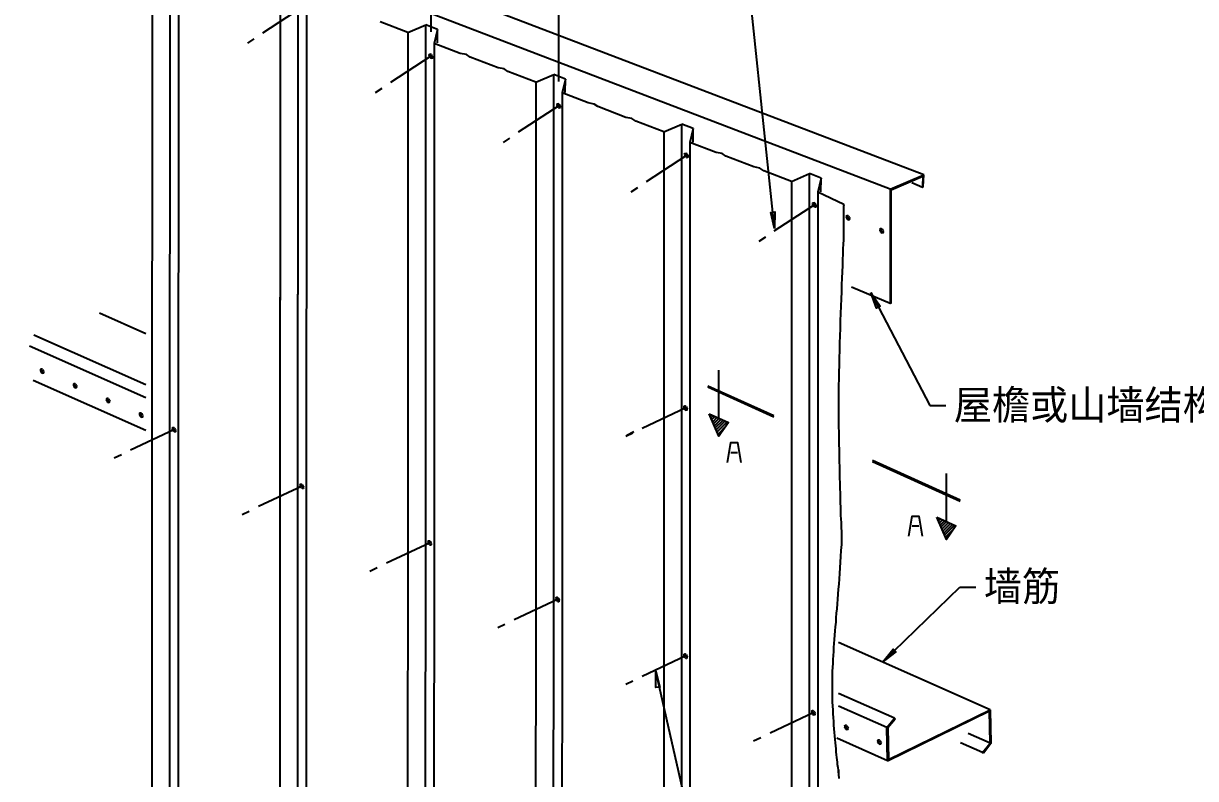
# Model space of a CAD drawing. Header units: metres. Extents: x 35 to 400, y 13 to 268.
# Drawn here: x 44.4 to 159.8, y 107 to 181.4 of the extents above; entities that cross this region are included whole.
import ezdxf

# ---------------------------------------------------------------- set-up
doc = ezdxf.new("R2010")
doc.units = ezdxf.units.M
doc.layers.add('CALL', color=1, linetype='Continuous')
doc.layers.add('OBJS', color=7, linetype='Continuous')

msp = doc.modelspace()

# ---------------------------------------------------------------- linework, layer by layer
for p, q in [((84.51, 180.54, 0.28), (84.51, 199.4, 0.28)), ((97.1, 175.66, 0.28), (97.1, 194.51, 0.28))]:
    msp.add_line(p, q)
at = {"layer": 'CALL'}
for points in [[(118.33, 161.17), (115.17, 191.61)], [(118.33, 161.17), (115.17, 191.61)], [(118.33, 161.17), (117.97, 162.76), (118.37, 162.8), (118.33, 161.17)], [(118.33, 161.17), (117.97, 162.76), (118.37, 162.8), (118.33, 161.17)], [(127.82, 154.85), (128.75, 153.51), (128.39, 153.32), (127.82, 154.85)], [(127.82, 154.85), (128.75, 153.51), (128.39, 153.32), (127.82, 154.85)], [(127.82, 154.85), (133.64, 143.75)], [(127.82, 154.85), (133.64, 143.75)], [(112.86, 142.48), (112.86, 147.22)], [(112.86, 142.48), (112.86, 147.22)], [(111.78, 145.68), (118.27, 142.74)], [(111.78, 145.68), (118.27, 142.74)], [(118.27, 142.59), (111.78, 145.53)], [(118.27, 142.59), (111.78, 145.53)], [(133.64, 143.75), (135.22, 143.75)], [(133.64, 143.75), (135.22, 143.75)], [(111.92, 142.91), (113.81, 142.05), (112.86, 140.7), (111.92, 142.91)], [(111.92, 142.91), (113.81, 142.05), (112.86, 140.7), (111.92, 142.91)], [(112.17, 142.34), (112.5, 142.67)], [(112.17, 142.34), (112.5, 142.67)], [(112.26, 142.13), (112.7, 142.57)], [(112.26, 142.13), (112.7, 142.57)], [(112.33, 141.92), (112.89, 142.48)], [(112.33, 141.92), (112.89, 142.48)], [(112.42, 141.73), (113.09, 142.4)], [(112.42, 141.73), (113.09, 142.4)], [(112.51, 141.52), (113.29, 142.3)], [(112.51, 141.52), (113.29, 142.3)], [(112.6, 141.33), (113.48, 142.21)], [(112.6, 141.33), (113.48, 142.21)], [(112.69, 141.14), (113.67, 142.13)], [(112.69, 141.14), (113.67, 142.13)], [(112.78, 140.92), (113.61, 141.76)], [(112.78, 140.92), (113.61, 141.76)], [(112.86, 140.73), (112.95, 140.82)], [(112.86, 140.73), (112.95, 140.82)], [(113.71, 138.13), (114.04, 140.1), (114.7, 140.1), (115.03, 138.13)], [(113.71, 138.13), (114.04, 140.1), (114.7, 140.1), (115.03, 138.13)], [(114.04, 139.12), (114.7, 139.12)], [(114.04, 139.12), (114.7, 139.12)], [(136.62, 134.42), (127.98, 138.33)], [(136.62, 134.42), (127.98, 138.33)], [(136.62, 134.27), (127.98, 138.18)], [(136.62, 134.27), (127.98, 138.18)], [(135.28, 132.31), (135.28, 137.05)], [(135.28, 132.31), (135.28, 137.05)], [(131.58, 130.88), (131.91, 132.85), (132.57, 132.85), (132.9, 130.88)], [(131.58, 130.88), (131.91, 132.85), (132.57, 132.85), (132.9, 130.88)], [(131.91, 131.87), (132.57, 131.87)], [(131.91, 131.87), (132.57, 131.87)], [(134.33, 132.74), (136.22, 131.88), (135.28, 130.53), (134.33, 132.74)], [(134.33, 132.74), (136.22, 131.88), (135.28, 130.53), (134.33, 132.74)], [(134.42, 132.56), (134.52, 132.66)], [(134.42, 132.56), (134.52, 132.66)], [(134.5, 132.37), (134.72, 132.59)], [(134.5, 132.37), (134.72, 132.59)], [(134.58, 132.17), (134.91, 132.5)], [(134.58, 132.17), (134.91, 132.5)], [(134.67, 131.96), (135.11, 132.4)], [(134.67, 131.96), (135.11, 132.4)], [(134.74, 131.75), (135.3, 132.31)], [(134.74, 131.75), (135.3, 132.31)], [(134.83, 131.56), (135.5, 132.23)], [(134.83, 131.56), (135.5, 132.23)], [(134.92, 131.35), (135.71, 132.13)], [(134.92, 131.35), (135.71, 132.13)], [(135.01, 131.16), (135.9, 132.05)], [(135.01, 131.16), (135.9, 132.05)], [(135.1, 130.97), (136.09, 131.96)], [(135.1, 130.97), (136.09, 131.96)], [(135.19, 130.76), (136.02, 131.59)], [(135.19, 130.76), (136.02, 131.59)], [(135.28, 130.57), (135.36, 130.65)], [(135.28, 130.57), (135.36, 130.65)], [(129, 118.49), (130.03, 119.75), (130.31, 119.47), (129, 118.49), (136.6, 125.85)], [(129, 118.49), (130.03, 119.75), (130.31, 119.47), (129, 118.49), (136.6, 125.85)], [(136.6, 125.85), (138.18, 125.85)], [(136.6, 125.85), (138.18, 125.85)], [(115.56, 78.37), (106.66, 117.58), (107.06, 116), (106.65, 115.95), (106.66, 117.58)], [(115.56, 78.37), (106.66, 117.58), (107.06, 116), (106.65, 115.95), (106.66, 117.58)]]:
    msp.add_lwpolyline(points, dxfattribs=at)
at = {"layer": 'OBJS'}
for points in [[(129.75, 165.05), (44.35, 197.71)], [(129.75, 165.05), (44.35, 197.71)], [(133.04, 166.45), (49.74, 198.28)], [(133.04, 166.45), (49.74, 198.28)], [(58.75, 61.81), (58.81, 190.98)], [(58.75, 61.81), (58.81, 190.98)], [(57.04, 190.24), (56.98, 61.26)], [(57.04, 190.24), (56.98, 61.26)], [(59.62, 189.16), (59.56, 59.88)], [(59.62, 189.16), (59.56, 59.88)], [(71.36, 60.78), (71.41, 186.1)], [(71.36, 60.42), (71.41, 186.1)], [(69.64, 185.35), (69.59, 61.76)], [(69.64, 185.35), (69.59, 60.32)], [(72.22, 184.28), (72.17, 60.34)], [(72.22, 184.28), (72.17, 60.34)], [(71.89, 183.01), (67.9, 180.42)], [(71.89, 183.01), (67.9, 180.42)], [(82.23, 180.46), (79.49, 181.51)], [(82.23, 180.46), (79.49, 181.51)], [(82.23, 180.47), (82.2, 54.8)], [(82.23, 180.47), (82.2, 54.8)], [(82.23, 180.46), (84, 181.22)], [(82.23, 180.46), (84, 181.22)], [(83.97, 53.82), (84, 181.22)], [(83.97, 53.82), (84, 181.22)], [(85.14, 180.78), (84, 181.22)], [(85.14, 180.78), (84, 181.22)], [(85.14, 180.78), (84.81, 179.4)], [(85.14, 180.78), (84.81, 179.4)], [(85.13, 179.44), (85.14, 180.78)], [(85.13, 179.44), (85.14, 180.78)], [(67.06, 179.84), (66.41, 179.41)], [(67.06, 179.84), (66.41, 179.41)], [(84.81, 179.4), (84.78, 53.37)], [(84.81, 179.4), (84.78, 53.46)], [(87.39, 178.41), (84.81, 179.4)], [(87.39, 178.41), (84.81, 179.4)], [(84.48, 178.13), (80.5, 175.54)], [(84.48, 178.13), (80.5, 175.54)], [(84.29, 178.26), (84.32, 178.31), (84.34, 178.32), (84.38, 178.33), (84.42, 178.33)], [(84.29, 178.26), (84.32, 178.31), (84.34, 178.32), (84.38, 178.33), (84.42, 178.33)], [(84.29, 178.26), (84.32, 178.14)], [(84.29, 178.26), (84.32, 178.14)], [(84.34, 178.11), (84.32, 178.14)], [(84.34, 178.11), (84.32, 178.14)], [(84.34, 178.11), (84.43, 177.99)], [(84.34, 178.11), (84.43, 177.99)], [(84.37, 178.26), (84.38, 178.31)], [(84.37, 178.26), (84.38, 178.31)], [(84.37, 178.26), (84.42, 178.14)], [(84.37, 178.26), (84.42, 178.14)], [(84.51, 178.3), (84.42, 178.33)], [(84.51, 178.3), (84.42, 178.33)], [(84.45, 178.09), (84.42, 178.14)], [(84.45, 178.09), (84.42, 178.14)], [(84.47, 177.97), (84.43, 177.99)], [(84.47, 177.97), (84.43, 177.99)], [(84.45, 178.09), (84.55, 178.02)], [(84.45, 178.09), (84.55, 178.02)], [(84.47, 177.97), (84.56, 177.93)], [(84.47, 177.97), (84.56, 177.93)], [(84.51, 178.3), (84.56, 178.25)], [(84.51, 178.3), (84.56, 178.25)], [(84.65, 177.99), (84.6, 177.99), (84.55, 178.02)], [(84.65, 177.99), (84.6, 177.99), (84.55, 178.02)], [(84.64, 178.14), (84.56, 178.25)], [(84.64, 178.14), (84.56, 178.25)], [(84.66, 177.99), (84.64, 177.94), (84.61, 177.93), (84.56, 177.93)], [(84.66, 177.99), (84.64, 177.94), (84.61, 177.93), (84.56, 177.93)], [(84.64, 178.14), (84.65, 178.09)], [(84.64, 178.14), (84.65, 178.09)], [(84.66, 177.99), (84.65, 178.09)], [(84.66, 177.99), (84.65, 178.09)], [(88.35, 178.06), (87.99, 178.31), (87.39, 178.41)], [(88.35, 178.06), (87.99, 178.31), (87.39, 178.41)], [(91.11, 176.99), (88.35, 178.06)], [(91.11, 176.99), (88.35, 178.06)], [(92.08, 176.63), (91.71, 176.88), (91.11, 176.99)], [(92.08, 176.63), (91.71, 176.88), (91.11, 176.99)], [(94.83, 175.58), (92.08, 176.63)], [(94.83, 175.58), (92.08, 176.63)], [(94.83, 175.59), (94.81, 48.82)], [(94.83, 175.59), (94.81, 48.82)], [(94.83, 175.58), (96.6, 176.34)], [(94.83, 175.58), (96.6, 176.34)], [(96.58, 47.28), (96.6, 176.34)], [(96.58, 47.28), (96.6, 176.34)], [(97.74, 175.89), (96.6, 176.34)], [(97.74, 175.89), (96.6, 176.34)], [(97.74, 175.89), (97.41, 174.52)], [(97.74, 175.89), (97.41, 174.52)], [(97.73, 174.55), (97.74, 175.89)], [(97.73, 174.55), (97.74, 175.89)], [(79.65, 174.96), (79.01, 174.53)], [(79.65, 174.96), (79.01, 174.53)], [(97.41, 174.52), (97.39, 46.41)], [(97.41, 174.52), (97.39, 46.41)], [(99.99, 173.53), (97.41, 174.52)], [(99.99, 173.53), (97.41, 174.52)], [(97.08, 173.25), (93.1, 170.66)], [(97.08, 173.25), (93.1, 170.66)], [(96.89, 173.38), (96.92, 173.43), (96.94, 173.44), (96.98, 173.45), (97.02, 173.45)], [(96.89, 173.38), (96.92, 173.43), (96.94, 173.44), (96.98, 173.45), (97.02, 173.45)], [(96.89, 173.38), (96.92, 173.26)], [(96.89, 173.38), (96.92, 173.26)], [(96.94, 173.23), (96.92, 173.26)], [(96.94, 173.23), (96.92, 173.26)], [(96.94, 173.23), (97.03, 173.11)], [(96.94, 173.23), (97.03, 173.11)], [(96.97, 173.38), (96.98, 173.43)], [(96.97, 173.38), (96.98, 173.43)], [(96.97, 173.38), (97.02, 173.26)], [(96.97, 173.38), (97.02, 173.26)], [(97.11, 173.41), (97.02, 173.45)], [(97.11, 173.41), (97.02, 173.45)], [(97.04, 173.21), (97.02, 173.26)], [(97.04, 173.21), (97.02, 173.26)], [(97.04, 173.21), (97.14, 173.14)], [(97.04, 173.21), (97.14, 173.14)], [(97.11, 173.41), (97.16, 173.36)], [(97.11, 173.41), (97.16, 173.36)], [(97.23, 173.26), (97.16, 173.36)], [(97.23, 173.26), (97.16, 173.36)], [(97.23, 173.26), (97.24, 173.21)], [(97.23, 173.26), (97.24, 173.21)], [(97.26, 173.11), (97.24, 173.21)], [(97.26, 173.11), (97.24, 173.21)], [(100.95, 173.17), (100.58, 173.43), (99.99, 173.53)], [(100.95, 173.17), (100.58, 173.43), (99.99, 173.53)], [(97.07, 173.09), (97.03, 173.11)], [(97.07, 173.09), (97.03, 173.11)], [(97.07, 173.09), (97.16, 173.05)], [(97.07, 173.09), (97.16, 173.05)], [(97.24, 173.11), (97.19, 173.11), (97.14, 173.14)], [(97.24, 173.11), (97.19, 173.11), (97.14, 173.14)], [(97.26, 173.11), (97.23, 173.06), (97.21, 173.05), (97.16, 173.05)], [(97.26, 173.11), (97.23, 173.06), (97.21, 173.05), (97.16, 173.05)], [(103.71, 172.11), (100.95, 173.17)], [(103.71, 172.11), (100.95, 173.17)], [(104.68, 171.75), (104.3, 172), (103.71, 172.11)], [(104.68, 171.75), (104.3, 172), (103.71, 172.11)], [(107.43, 170.7), (104.68, 171.75)], [(107.43, 170.7), (104.68, 171.75)], [(107.43, 170.7), (109.2, 171.45)], [(107.43, 170.7), (109.2, 171.45)], [(109.18, 34.45), (109.2, 171.45)], [(109.18, 34.45), (109.2, 171.45)], [(110.33, 171.01), (109.2, 171.45)], [(110.33, 171.01), (109.2, 171.45)], [(110.33, 171.01), (110.01, 169.63)], [(110.33, 171.01), (110.01, 169.63)], [(110.32, 169.67), (110.33, 171.01)], [(110.32, 169.67), (110.33, 171.01)], [(92.25, 170.08), (91.6, 169.65)], [(92.25, 170.08), (91.6, 169.65)], [(107.43, 170.71), (107.41, 33.89)], [(107.43, 170.71), (107.41, 33.89)], [(110.01, 169.63), (109.99, 32.51)], [(110.01, 169.63), (109.99, 32.51)], [(112.59, 168.65), (110.01, 169.63)], [(112.59, 168.65), (110.01, 169.63)], [(113.55, 168.29), (113.18, 168.55), (112.59, 168.65)], [(113.55, 168.29), (113.18, 168.55), (112.59, 168.65)], [(109.68, 168.37), (105.69, 165.78)], [(109.68, 168.37), (105.69, 165.78)], [(109.49, 168.5), (109.51, 168.55), (109.54, 168.56), (109.58, 168.57), (109.61, 168.57)], [(109.49, 168.5), (109.51, 168.55), (109.54, 168.56), (109.58, 168.57), (109.61, 168.57)], [(109.49, 168.5), (109.51, 168.38)], [(109.49, 168.5), (109.51, 168.38)], [(109.54, 168.34), (109.51, 168.38)], [(109.54, 168.34), (109.51, 168.38)], [(109.54, 168.34), (109.63, 168.23)], [(109.54, 168.34), (109.63, 168.23)], [(109.56, 168.5), (109.58, 168.55)], [(109.56, 168.5), (109.58, 168.55)], [(109.56, 168.5), (109.61, 168.38)], [(109.56, 168.5), (109.61, 168.38)], [(109.7, 168.53), (109.61, 168.57)], [(109.7, 168.53), (109.61, 168.57)], [(109.64, 168.33), (109.61, 168.38)], [(109.64, 168.33), (109.61, 168.38)], [(109.66, 168.2), (109.63, 168.23)], [(109.66, 168.2), (109.63, 168.23)], [(109.64, 168.33), (109.74, 168.25)], [(109.64, 168.33), (109.74, 168.25)], [(109.66, 168.2), (109.75, 168.17)], [(109.66, 168.2), (109.75, 168.17)], [(109.7, 168.53), (109.75, 168.48)], [(109.7, 168.53), (109.75, 168.48)], [(109.84, 168.23), (109.79, 168.23), (109.74, 168.25)], [(109.84, 168.23), (109.79, 168.23), (109.74, 168.25)], [(109.83, 168.38), (109.75, 168.48)], [(109.83, 168.38), (109.75, 168.48)], [(109.85, 168.23), (109.83, 168.18), (109.8, 168.17), (109.75, 168.17)], [(109.85, 168.23), (109.83, 168.18), (109.8, 168.17), (109.75, 168.17)], [(109.83, 168.38), (109.84, 168.33)], [(109.83, 168.38), (109.84, 168.33)], [(109.85, 168.23), (109.84, 168.33)], [(109.85, 168.23), (109.84, 168.33)], [(116.3, 167.23), (113.55, 168.29)], [(116.3, 167.23), (113.55, 168.29)], [(117.28, 166.86), (116.9, 167.12), (116.3, 167.23)], [(117.28, 166.86), (116.9, 167.12), (116.3, 167.23)], [(120.02, 165.81), (117.28, 166.86)], [(120.02, 165.81), (117.28, 166.86)], [(120.02, 165.81), (121.79, 166.57)], [(120.02, 165.81), (121.79, 166.57)], [(121.79, 27.6), (121.79, 166.57)], [(121.79, 27.6), (121.79, 166.57)], [(122.93, 166.13), (121.79, 166.57)], [(122.93, 166.13), (121.79, 166.57)], [(129.75, 165.05), (133.04, 166.45)], [(129.75, 165.05), (133.04, 166.45)], [(133, 166.38), (129.8, 165.02), (129.8, 153.81)], [(133, 166.38), (129.8, 165.02), (129.8, 153.81)], [(129.84, 164.99), (132.96, 166.31)], [(129.84, 164.99), (132.96, 166.31)], [(132.96, 166.31), (132.92, 165.22)], [(132.96, 166.31), (132.92, 165.22)], [(132.96, 165.24), (133, 166.38)], [(132.96, 165.24), (133, 166.38)], [(133, 165.26), (133.04, 166.45)], [(133, 165.26), (133.04, 166.45)], [(104.85, 165.19), (104.2, 164.76)], [(104.85, 165.19), (104.2, 164.76)], [(120.02, 165.83), (120.02, 27.05)], [(120.02, 165.83), (120.02, 27.05)], [(122.93, 166.13), (122.6, 164.75)], [(122.93, 166.13), (122.6, 164.75)], [(122.92, 164.79), (122.93, 166.13)], [(122.92, 164.79), (122.93, 166.13)], [(132.92, 165.22), (131.86, 165.67)], [(132.92, 165.22), (131.86, 165.67)], [(132.92, 165.22), (133, 165.26)], [(132.92, 165.22), (133, 165.26)], [(125.18, 163.54), (122.6, 164.75)], [(125.18, 163.54), (122.6, 164.75)], [(122.6, 164.75), (122.6, 25.67)], [(122.6, 164.75), (122.6, 25.67)], [(129.75, 165.05), (129.75, 153.79), (125.93, 155.4)], [(129.75, 165.05), (129.75, 153.79), (125.93, 155.4)], [(129.84, 153.82), (129.84, 164.99)], [(129.84, 153.82), (129.84, 164.99)], [(122.27, 163.49), (118.29, 160.89)], [(122.27, 163.49), (118.29, 160.89)], [(122.08, 163.61), (122.11, 163.66), (122.13, 163.68), (122.17, 163.69), (122.21, 163.69)], [(122.08, 163.61), (122.11, 163.66), (122.13, 163.68), (122.17, 163.69), (122.21, 163.69)], [(122.08, 163.61), (122.11, 163.5)], [(122.08, 163.61), (122.11, 163.5)], [(122.13, 163.46), (122.11, 163.5)], [(122.13, 163.46), (122.11, 163.5)], [(122.13, 163.46), (122.22, 163.35)], [(122.13, 163.46), (122.22, 163.35)], [(122.16, 163.61), (122.17, 163.66)], [(122.16, 163.61), (122.17, 163.66)], [(122.16, 163.61), (122.21, 163.5)], [(122.16, 163.61), (122.21, 163.5)], [(122.3, 163.65), (122.21, 163.69)], [(122.3, 163.65), (122.21, 163.69)], [(122.24, 163.45), (122.21, 163.5)], [(122.24, 163.45), (122.21, 163.5)], [(122.26, 163.32), (122.22, 163.35)], [(122.26, 163.32), (122.22, 163.35)], [(122.24, 163.45), (122.34, 163.37)], [(122.24, 163.45), (122.34, 163.37)], [(122.26, 163.32), (122.35, 163.28)], [(122.26, 163.32), (122.35, 163.28)], [(122.3, 163.65), (122.35, 163.6)], [(122.3, 163.65), (122.35, 163.6)], [(122.44, 163.35), (122.39, 163.35), (122.34, 163.37)], [(122.44, 163.35), (122.39, 163.35), (122.34, 163.37)], [(122.43, 163.5), (122.35, 163.6)], [(122.43, 163.5), (122.35, 163.6)], [(122.45, 163.35), (122.43, 163.3), (122.4, 163.28), (122.35, 163.28)], [(122.45, 163.35), (122.43, 163.3), (122.4, 163.28), (122.35, 163.28)], [(122.43, 163.5), (122.44, 163.45)], [(122.43, 163.5), (122.44, 163.45)], [(122.45, 163.35), (122.44, 163.45)], [(122.45, 163.35), (122.44, 163.45)], [(124.68, 143.91), (124.68, 144.48), (124.69, 145.07), (124.69, 145.7), (124.7, 146.35), (124.71, 147.02), (124.73, 147.72), (124.75, 148.42), (124.77, 149.14), (124.79, 149.87), (124.82, 150.6), (124.83, 151.33), (124.85, 152.07), (124.88, 152.8), (124.9, 153.52), (124.94, 154.23), (124.97, 154.94), (124.98, 155.61), (125.01, 156.27), (125.04, 156.9), (125.06, 157.52), (125.08, 158.1), (125.11, 158.64), (125.12, 159.15), (125.14, 159.64), (125.16, 160.06), (125.17, 160.44), (125.17, 160.78), (125.18, 161.06), (125.18, 161.29), (125.18, 163.39), (125.2, 163.47), (125.18, 163.52)], [(124.68, 143.91), (124.68, 144.48), (124.69, 145.07), (124.69, 145.7), (124.7, 146.35), (124.71, 147.02), (124.73, 147.72), (124.75, 148.42), (124.77, 149.14), (124.79, 149.87), (124.82, 150.6), (124.83, 151.33), (124.85, 152.07), (124.88, 152.8), (124.9, 153.52), (124.94, 154.23), (124.97, 154.94), (124.98, 155.61), (125.01, 156.27), (125.04, 156.9), (125.06, 157.52), (125.08, 158.1), (125.11, 158.64), (125.12, 159.15), (125.14, 159.64), (125.16, 160.06), (125.17, 160.44), (125.17, 160.78), (125.18, 161.06), (125.18, 161.29), (125.18, 163.39), (125.2, 163.47), (125.18, 163.52)], [(125.42, 162.37), (125.45, 162.41), (125.47, 162.42), (125.51, 162.44), (125.55, 162.44)], [(125.42, 162.37), (125.45, 162.41), (125.47, 162.42), (125.51, 162.44), (125.55, 162.44)], [(125.42, 162.37), (125.42, 162.26)], [(125.42, 162.37), (125.42, 162.26)], [(125.45, 162.21), (125.42, 162.26)], [(125.45, 162.21), (125.42, 162.26)], [(125.45, 162.21), (125.51, 162.1)], [(125.45, 162.21), (125.51, 162.1)], [(125.5, 162.36), (125.51, 162.41)], [(125.5, 162.36), (125.51, 162.41)], [(125.5, 162.36), (125.52, 162.25)], [(125.5, 162.36), (125.52, 162.25)], [(125.55, 162.06), (125.51, 162.1)], [(125.55, 162.06), (125.51, 162.1)], [(125.55, 162.2), (125.52, 162.25)], [(125.55, 162.2), (125.52, 162.25)], [(125.64, 162.37), (125.55, 162.44)], [(125.64, 162.37), (125.55, 162.44)], [(125.55, 162.2), (125.64, 162.1)], [(125.55, 162.2), (125.64, 162.1)], [(125.55, 162.06), (125.64, 162.01)], [(125.55, 162.06), (125.64, 162.01)], [(125.64, 162.37), (125.69, 162.32)], [(125.64, 162.37), (125.69, 162.32)], [(125.73, 162.06), (125.68, 162.07), (125.64, 162.1)], [(125.73, 162.06), (125.68, 162.07), (125.64, 162.1)], [(125.74, 162.06), (125.71, 162.02), (125.69, 162.01), (125.64, 162.01)], [(125.74, 162.06), (125.71, 162.02), (125.69, 162.01), (125.64, 162.01)], [(125.74, 162.21), (125.69, 162.32)], [(125.74, 162.21), (125.69, 162.32)], [(125.74, 162.21), (125.75, 162.16)], [(125.74, 162.21), (125.75, 162.16)], [(125.74, 162.06), (125.75, 162.16)], [(125.74, 162.06), (125.75, 162.16)], [(128.74, 161.11), (128.76, 161.15), (128.79, 161.16), (128.83, 161.17), (128.86, 161.17)], [(128.74, 161.11), (128.76, 161.15), (128.79, 161.16), (128.83, 161.17), (128.86, 161.17)], [(128.74, 161.11), (128.74, 161)], [(128.74, 161.11), (128.74, 161)], [(128.76, 160.94), (128.74, 161)], [(128.76, 160.94), (128.74, 161)], [(128.76, 160.94), (128.83, 160.83)], [(128.76, 160.94), (128.83, 160.83)], [(128.81, 161.1), (128.83, 161.15)], [(128.81, 161.1), (128.83, 161.15)], [(128.81, 161.1), (128.84, 160.98)], [(128.81, 161.1), (128.84, 160.98)], [(128.86, 160.79), (128.83, 160.83)], [(128.86, 160.79), (128.83, 160.83)], [(128.86, 160.93), (128.84, 160.98)], [(128.86, 160.93), (128.84, 160.98)], [(128.95, 161.11), (128.86, 161.17)], [(128.95, 161.11), (128.86, 161.17)], [(128.86, 160.93), (128.95, 160.83)], [(128.86, 160.93), (128.95, 160.83)], [(128.86, 160.79), (128.95, 160.74)], [(128.86, 160.79), (128.95, 160.74)], [(128.95, 161.11), (129, 161.06)], [(128.95, 161.11), (129, 161.06)], [(129.04, 160.79), (128.99, 160.81), (128.95, 160.83)], [(129.04, 160.79), (128.99, 160.81), (128.95, 160.83)], [(129.05, 160.79), (129.03, 160.75), (129, 160.74), (128.95, 160.74)], [(129.05, 160.79), (129.03, 160.75), (129, 160.74), (128.95, 160.74)], [(129.05, 160.94), (129, 161.06)], [(129.05, 160.94), (129, 161.06)], [(129.05, 160.94), (129.07, 160.89)], [(129.05, 160.94), (129.07, 160.89)], [(129.05, 160.79), (129.07, 160.89)], [(129.05, 160.79), (129.07, 160.89)], [(117.44, 160.31), (116.8, 159.88)], [(117.44, 160.31), (116.8, 159.88)], [(129.84, 153.82), (129.75, 153.79)], [(129.84, 153.82), (129.75, 153.79)], [(56.41, 150.8), (51.83, 152.82)], [(56.41, 150.8), (51.83, 152.82)], [(56.41, 145.76), (45.37, 150.66)], [(56.41, 145.76), (45.37, 150.66)], [(56.41, 144.5), (44.96, 149.59)], [(56.41, 144.5), (44.96, 149.59)], [(46.02, 147.27), (46.05, 147.31), (46.07, 147.32), (46.11, 147.34), (46.15, 147.34)], [(46.02, 147.27), (46.05, 147.31), (46.07, 147.32), (46.11, 147.34), (46.15, 147.34)], [(46.02, 147.27), (46.02, 147.16)], [(46.02, 147.27), (46.02, 147.16)], [(46.05, 147.11), (46.02, 147.16)], [(46.05, 147.11), (46.02, 147.16)], [(46.05, 147.11), (46.11, 146.99)], [(46.05, 147.11), (46.11, 146.99)], [(46.1, 147.26), (46.11, 147.31)], [(46.1, 147.26), (46.11, 147.31)], [(46.1, 147.26), (46.12, 147.15)], [(46.1, 147.26), (46.12, 147.15)], [(46.15, 146.96), (46.11, 146.99)], [(46.15, 146.96), (46.11, 146.99)], [(46.15, 147.1), (46.12, 147.15)], [(46.15, 147.1), (46.12, 147.15)], [(46.24, 147.27), (46.15, 147.34)], [(46.24, 147.27), (46.15, 147.34)], [(46.15, 147.1), (46.24, 146.99)], [(46.15, 147.1), (46.24, 146.99)], [(46.15, 146.96), (46.24, 146.91)], [(46.15, 146.96), (46.24, 146.91)], [(46.24, 147.27), (46.29, 147.22)], [(46.24, 147.27), (46.29, 147.22)], [(46.33, 146.96), (46.28, 146.97), (46.24, 146.99)], [(46.33, 146.96), (46.28, 146.97), (46.24, 146.99)], [(46.34, 146.96), (46.31, 146.92), (46.29, 146.91), (46.24, 146.91)], [(46.34, 146.96), (46.31, 146.92), (46.29, 146.91), (46.24, 146.91)], [(46.34, 147.11), (46.29, 147.22)], [(46.34, 147.11), (46.29, 147.22)], [(46.34, 147.11), (46.35, 147.06)], [(46.34, 147.11), (46.35, 147.06)], [(46.34, 146.96), (46.35, 147.06)], [(46.34, 146.96), (46.35, 147.06)], [(56.41, 141.26), (45.31, 146.2)], [(56.41, 141.26), (45.31, 146.2)], [(49.27, 145.83), (49.3, 145.87), (49.32, 145.88), (49.36, 145.89), (49.4, 145.89)], [(49.27, 145.83), (49.3, 145.87), (49.32, 145.88), (49.36, 145.89), (49.4, 145.89)], [(49.27, 145.83), (49.27, 145.72)], [(49.27, 145.83), (49.27, 145.72)], [(49.3, 145.67), (49.27, 145.72)], [(49.3, 145.67), (49.27, 145.72)], [(49.3, 145.67), (49.36, 145.55)], [(49.3, 145.67), (49.36, 145.55)], [(49.35, 145.82), (49.36, 145.87)], [(49.35, 145.82), (49.36, 145.87)], [(49.35, 145.82), (49.37, 145.7)], [(49.35, 145.82), (49.37, 145.7)], [(49.4, 145.51), (49.36, 145.55)], [(49.4, 145.51), (49.36, 145.55)], [(49.4, 145.65), (49.37, 145.7)], [(49.4, 145.65), (49.37, 145.7)], [(49.49, 145.83), (49.4, 145.89)], [(49.49, 145.83), (49.4, 145.89)], [(49.4, 145.65), (49.49, 145.55)], [(49.4, 145.65), (49.49, 145.55)], [(49.4, 145.51), (49.49, 145.46)], [(49.4, 145.51), (49.49, 145.46)], [(49.49, 145.83), (49.54, 145.78)], [(49.49, 145.83), (49.54, 145.78)], [(49.58, 145.51), (49.53, 145.53), (49.49, 145.55)], [(49.58, 145.51), (49.53, 145.53), (49.49, 145.55)], [(49.59, 145.51), (49.56, 145.48), (49.54, 145.46), (49.49, 145.46)], [(49.59, 145.51), (49.56, 145.48), (49.54, 145.46), (49.49, 145.46)], [(49.59, 145.67), (49.54, 145.78)], [(49.59, 145.67), (49.54, 145.78)], [(49.59, 145.67), (49.6, 145.62)], [(49.59, 145.67), (49.6, 145.62)], [(49.59, 145.51), (49.6, 145.62)], [(49.59, 145.51), (49.6, 145.62)], [(52.52, 144.39), (52.55, 144.43), (52.57, 144.44), (52.61, 144.45), (52.65, 144.45)], [(52.52, 144.39), (52.55, 144.43), (52.57, 144.44), (52.61, 144.45), (52.65, 144.45)], [(52.52, 144.39), (52.52, 144.28)], [(52.52, 144.39), (52.52, 144.28)], [(52.6, 144.38), (52.61, 144.43)], [(52.6, 144.38), (52.61, 144.43)], [(52.6, 144.38), (52.62, 144.26)], [(52.6, 144.38), (52.62, 144.26)], [(52.74, 144.39), (52.65, 144.45)], [(52.74, 144.39), (52.65, 144.45)], [(52.74, 144.39), (52.79, 144.34)], [(52.74, 144.39), (52.79, 144.34)], [(52.84, 144.22), (52.79, 144.34)], [(52.84, 144.22), (52.79, 144.34)], [(52.55, 144.22), (52.52, 144.28)], [(52.55, 144.22), (52.52, 144.28)], [(52.55, 144.22), (52.61, 144.11)], [(52.55, 144.22), (52.61, 144.11)], [(52.65, 144.07), (52.61, 144.11)], [(52.65, 144.07), (52.61, 144.11)], [(52.65, 144.21), (52.62, 144.26)], [(52.65, 144.21), (52.62, 144.26)], [(52.65, 144.21), (52.74, 144.11)], [(52.65, 144.21), (52.74, 144.11)], [(52.65, 144.07), (52.74, 144.02)], [(52.65, 144.07), (52.74, 144.02)], [(52.83, 144.07), (52.78, 144.09), (52.74, 144.11)], [(52.83, 144.07), (52.78, 144.09), (52.74, 144.11)], [(52.84, 144.07), (52.81, 144.03), (52.79, 144.02), (52.74, 144.02)], [(52.84, 144.07), (52.81, 144.03), (52.79, 144.02), (52.74, 144.02)], [(52.84, 144.22), (52.85, 144.17)], [(52.84, 144.22), (52.85, 144.17)], [(52.84, 144.07), (52.85, 144.17)], [(52.84, 144.07), (52.85, 144.17)], [(109.61, 143.51), (105.3, 141.47)], [(109.41, 143.63), (109.44, 143.67), (109.46, 143.68), (109.5, 143.7), (109.54, 143.7)], [(109.41, 143.63), (109.44, 143.67), (109.46, 143.68), (109.5, 143.7), (109.54, 143.7)], [(109.41, 143.63), (109.41, 143.52)], [(109.41, 143.63), (109.41, 143.52)], [(109.44, 143.47), (109.41, 143.52)], [(109.44, 143.47), (109.41, 143.52)], [(109.44, 143.47), (109.5, 143.35)], [(109.44, 143.47), (109.5, 143.35)], [(109.49, 143.62), (109.5, 143.67)], [(109.49, 143.62), (109.5, 143.67)], [(109.49, 143.62), (109.51, 143.51)], [(109.49, 143.62), (109.51, 143.51)], [(109.54, 143.32), (109.5, 143.35)], [(109.54, 143.32), (109.5, 143.35)], [(109.54, 143.46), (109.51, 143.51)], [(109.54, 143.46), (109.51, 143.51)], [(109.63, 143.63), (109.54, 143.7)], [(109.63, 143.63), (109.54, 143.7)], [(109.54, 143.46), (109.63, 143.35)], [(109.54, 143.46), (109.63, 143.35)], [(109.54, 143.32), (109.63, 143.27)], [(109.54, 143.32), (109.63, 143.27)], [(109.63, 143.63), (109.68, 143.58)], [(109.63, 143.63), (109.68, 143.58)], [(109.72, 143.32), (109.66, 143.33), (109.63, 143.35)], [(109.72, 143.32), (109.66, 143.33), (109.63, 143.35)], [(109.73, 143.32), (109.7, 143.28), (109.68, 143.27), (109.63, 143.27)], [(109.73, 143.32), (109.7, 143.28), (109.68, 143.27), (109.63, 143.27)], [(109.73, 143.47), (109.68, 143.58)], [(109.73, 143.47), (109.68, 143.58)], [(109.73, 143.47), (109.74, 143.42)], [(109.73, 143.47), (109.74, 143.42)], [(109.73, 143.32), (109.74, 143.42)], [(109.73, 143.32), (109.74, 143.42)], [(124.98, 130.67), (124.98, 130.69), (124.98, 130.76), (124.97, 130.86), (124.97, 131), (124.96, 131.17), (124.96, 131.39), (124.94, 131.63), (124.93, 131.92), (124.93, 132.22), (124.9, 132.55), (124.89, 132.92), (124.89, 133.31), (124.87, 133.73), (124.85, 134.16), (124.84, 134.61), (124.83, 135.09), (124.82, 135.57), (124.8, 136.09), (124.79, 136.61), (124.78, 137.14), (124.77, 137.69), (124.74, 138.23), (124.74, 138.8), (124.73, 139.37), (124.71, 139.94), (124.7, 140.51), (124.7, 141.09), (124.69, 141.66), (124.69, 142.23), (124.69, 142.8), (124.69, 143.36), (124.68, 143.91)], [(124.98, 130.67), (124.98, 130.69), (124.98, 130.76), (124.97, 130.86), (124.97, 131), (124.96, 131.17), (124.96, 131.39), (124.94, 131.63), (124.93, 131.92), (124.93, 132.22), (124.9, 132.55), (124.89, 132.92), (124.89, 133.31), (124.87, 133.73), (124.85, 134.16), (124.84, 134.61), (124.83, 135.09), (124.82, 135.57), (124.8, 136.09), (124.79, 136.61), (124.78, 137.14), (124.77, 137.69), (124.74, 138.23), (124.74, 138.8), (124.73, 139.37), (124.71, 139.94), (124.7, 140.51), (124.7, 141.09), (124.69, 141.66), (124.69, 142.23), (124.69, 142.8), (124.69, 143.36), (124.68, 143.91)], [(55.77, 142.95), (55.8, 142.99), (55.82, 143), (55.86, 143.01), (55.9, 143.01)], [(55.77, 142.95), (55.8, 142.99), (55.82, 143), (55.86, 143.01), (55.9, 143.01)], [(55.77, 142.95), (55.77, 142.83)], [(55.77, 142.95), (55.77, 142.83)], [(55.8, 142.78), (55.77, 142.83)], [(55.8, 142.78), (55.77, 142.83)], [(55.8, 142.78), (55.86, 142.67)], [(55.8, 142.78), (55.86, 142.67)], [(55.85, 142.93), (55.86, 142.99)], [(55.85, 142.93), (55.86, 142.99)], [(55.85, 142.93), (55.88, 142.82)], [(55.85, 142.93), (55.88, 142.82)], [(55.9, 142.63), (55.86, 142.67)], [(55.9, 142.63), (55.86, 142.67)], [(55.9, 142.77), (55.88, 142.82)], [(55.9, 142.77), (55.88, 142.82)], [(55.99, 142.95), (55.9, 143.01)], [(55.99, 142.95), (55.9, 143.01)], [(55.9, 142.77), (55.99, 142.67)], [(55.9, 142.77), (55.99, 142.67)], [(55.9, 142.63), (55.99, 142.58)], [(55.9, 142.63), (55.99, 142.58)], [(55.99, 142.95), (56.04, 142.9)], [(55.99, 142.95), (56.04, 142.9)], [(56.08, 142.63), (56.03, 142.64), (55.99, 142.67)], [(56.08, 142.63), (56.03, 142.64), (55.99, 142.67)], [(56.09, 142.63), (56.07, 142.59), (56.04, 142.58), (55.99, 142.58)], [(56.09, 142.63), (56.07, 142.59), (56.04, 142.58), (55.99, 142.58)], [(56.09, 142.78), (56.04, 142.9)], [(56.09, 142.78), (56.04, 142.9)], [(56.09, 142.78), (56.1, 142.73)], [(56.09, 142.78), (56.1, 142.73)], [(56.09, 142.63), (56.1, 142.73)], [(56.09, 142.63), (56.1, 142.73)], [(112, 142.73), (112.11, 142.83)], [(112, 142.73), (112.11, 142.83)], [(112.09, 142.54), (112.31, 142.76)], [(112.09, 142.54), (112.31, 142.76)], [(59.23, 141.38), (54.91, 139.34)], [(59.23, 141.38), (54.91, 139.34)], [(59.02, 141.51), (59.05, 141.54), (59.07, 141.56), (59.11, 141.57), (59.15, 141.57)], [(59.02, 141.51), (59.05, 141.54), (59.07, 141.56), (59.11, 141.57), (59.15, 141.57)], [(59.02, 141.51), (59.02, 141.39)], [(59.02, 141.51), (59.02, 141.39)], [(59.05, 141.34), (59.02, 141.39)], [(59.05, 141.34), (59.02, 141.39)], [(59.05, 141.34), (59.11, 141.23)], [(59.05, 141.34), (59.11, 141.23)], [(59.1, 141.49), (59.11, 141.54)], [(59.1, 141.49), (59.11, 141.54)], [(59.1, 141.49), (59.13, 141.38)], [(59.1, 141.49), (59.13, 141.38)], [(59.15, 141.19), (59.11, 141.23)], [(59.15, 141.19), (59.11, 141.23)], [(59.15, 141.33), (59.13, 141.38)], [(59.15, 141.33), (59.13, 141.38)], [(59.24, 141.51), (59.15, 141.57)], [(59.24, 141.51), (59.15, 141.57)], [(59.15, 141.33), (59.24, 141.23)], [(59.15, 141.33), (59.24, 141.23)], [(59.15, 141.19), (59.24, 141.14)], [(59.15, 141.19), (59.24, 141.14)], [(59.24, 141.51), (59.29, 141.45)], [(59.24, 141.51), (59.29, 141.45)], [(59.33, 141.19), (59.28, 141.2), (59.24, 141.23)], [(59.33, 141.19), (59.28, 141.2), (59.24, 141.23)], [(59.34, 141.19), (59.32, 141.15), (59.29, 141.14), (59.24, 141.14)], [(59.34, 141.19), (59.32, 141.15), (59.29, 141.14), (59.24, 141.14)], [(59.34, 141.34), (59.29, 141.45)], [(59.34, 141.34), (59.29, 141.45)], [(59.34, 141.34), (59.35, 141.29)], [(59.34, 141.34), (59.35, 141.29)], [(59.34, 141.19), (59.35, 141.29)], [(59.34, 141.19), (59.35, 141.29)], [(104.39, 141.01), (103.68, 140.69)], [(104.48, 141.13), (103.78, 140.77)], [(104.48, 141.13), (103.78, 140.77)], [(54, 138.89), (53.3, 138.56)], [(54, 138.89), (53.3, 138.56)], [(71.82, 135.8), (67.51, 133.77)], [(71.82, 135.8), (67.51, 133.77)], [(71.62, 135.93), (71.65, 135.97), (71.67, 135.98), (71.71, 135.99), (71.75, 135.99)], [(71.62, 135.93), (71.65, 135.97), (71.67, 135.98), (71.71, 135.99), (71.75, 135.99)], [(71.62, 135.93), (71.62, 135.81)], [(71.62, 135.93), (71.62, 135.81)], [(71.65, 135.76), (71.62, 135.81)], [(71.65, 135.76), (71.62, 135.81)], [(71.65, 135.76), (71.71, 135.65)], [(71.65, 135.76), (71.71, 135.65)], [(71.7, 135.92), (71.71, 135.97)], [(71.7, 135.92), (71.71, 135.97)], [(71.7, 135.92), (71.72, 135.8)], [(71.7, 135.92), (71.72, 135.8)], [(71.75, 135.61), (71.71, 135.65)], [(71.75, 135.61), (71.71, 135.65)], [(71.75, 135.75), (71.72, 135.8)], [(71.75, 135.75), (71.72, 135.8)], [(71.84, 135.93), (71.75, 135.99)], [(71.84, 135.93), (71.75, 135.99)], [(71.75, 135.75), (71.84, 135.65)], [(71.75, 135.75), (71.84, 135.65)], [(71.75, 135.61), (71.84, 135.56)], [(71.75, 135.61), (71.84, 135.56)], [(71.84, 135.93), (71.89, 135.88)], [(71.84, 135.93), (71.89, 135.88)], [(71.92, 135.61), (71.87, 135.62), (71.84, 135.65)], [(71.92, 135.61), (71.87, 135.62), (71.84, 135.65)], [(71.94, 135.61), (71.91, 135.57), (71.89, 135.56), (71.84, 135.56)], [(71.94, 135.61), (71.91, 135.57), (71.89, 135.56), (71.84, 135.56)], [(71.94, 135.76), (71.89, 135.88)], [(71.94, 135.76), (71.89, 135.88)], [(71.94, 135.76), (71.95, 135.71)], [(71.94, 135.76), (71.95, 135.71)], [(71.94, 135.61), (71.95, 135.71)], [(71.94, 135.61), (71.95, 135.71)], [(66.6, 133.31), (65.89, 132.98)], [(66.6, 133.31), (65.89, 132.98)], [(124.04, 116.05), (124.04, 116.43), (124.06, 116.8), (124.06, 117.18), (124.07, 117.56), (124.08, 117.94), (124.11, 118.34), (124.12, 118.71), (124.15, 119.11), (124.17, 119.5), (124.2, 119.89), (124.22, 120.3), (124.26, 120.7), (124.28, 121.12), (124.31, 121.54), (124.35, 121.95), (124.4, 122.38), (124.42, 122.83), (124.46, 123.27), (124.5, 123.72), (124.54, 124.19), (124.58, 124.66), (124.61, 125.15), (124.66, 125.63), (124.7, 126.15), (124.74, 126.66), (124.78, 127.2), (124.82, 127.75), (124.85, 128.3), (124.88, 128.86), (124.9, 129.45), (124.96, 130.05), (124.98, 130.67)], [(124.04, 116.05), (124.04, 116.43), (124.06, 116.8), (124.06, 117.18), (124.07, 117.56), (124.08, 117.94), (124.11, 118.34), (124.12, 118.71), (124.15, 119.11), (124.17, 119.5), (124.2, 119.89), (124.22, 120.3), (124.26, 120.7), (124.28, 121.12), (124.31, 121.54), (124.35, 121.95), (124.4, 122.38), (124.42, 122.83), (124.46, 123.27), (124.5, 123.72), (124.54, 124.19), (124.58, 124.66), (124.61, 125.15), (124.66, 125.63), (124.7, 126.15), (124.74, 126.66), (124.78, 127.2), (124.82, 127.75), (124.85, 128.3), (124.88, 128.86), (124.9, 129.45), (124.96, 130.05), (124.98, 130.67)], [(84.42, 130.22), (80.11, 128.19)], [(84.42, 130.22), (80.11, 128.19)], [(84.22, 130.35), (84.24, 130.39), (84.27, 130.4), (84.31, 130.41), (84.34, 130.41)], [(84.22, 130.35), (84.24, 130.39), (84.27, 130.4), (84.31, 130.41), (84.34, 130.41)], [(84.22, 130.35), (84.22, 130.24)], [(84.22, 130.35), (84.22, 130.24)], [(84.24, 130.19), (84.22, 130.24)], [(84.24, 130.19), (84.22, 130.24)], [(84.24, 130.19), (84.31, 130.07)], [(84.24, 130.19), (84.31, 130.07)], [(84.29, 130.34), (84.31, 130.39)], [(84.29, 130.34), (84.31, 130.39)], [(84.29, 130.34), (84.32, 130.22)], [(84.29, 130.34), (84.32, 130.22)], [(84.34, 130.03), (84.31, 130.07)], [(84.34, 130.03), (84.31, 130.07)], [(84.34, 130.17), (84.32, 130.22)], [(84.34, 130.17), (84.32, 130.22)], [(84.43, 130.35), (84.34, 130.41)], [(84.43, 130.35), (84.34, 130.41)], [(84.34, 130.17), (84.43, 130.07)], [(84.34, 130.17), (84.43, 130.07)], [(84.34, 130.03), (84.43, 129.98)], [(84.34, 130.03), (84.43, 129.98)], [(84.43, 130.35), (84.48, 130.3)], [(84.43, 130.35), (84.48, 130.3)], [(84.52, 130.03), (84.47, 130.05), (84.43, 130.07)], [(84.52, 130.03), (84.47, 130.05), (84.43, 130.07)], [(84.53, 130.03), (84.51, 130), (84.48, 129.98), (84.43, 129.98)], [(84.53, 130.03), (84.51, 130), (84.48, 129.98), (84.43, 129.98)], [(84.53, 130.19), (84.48, 130.3)], [(84.53, 130.19), (84.48, 130.3)], [(84.53, 130.19), (84.55, 130.14)], [(84.53, 130.19), (84.55, 130.14)], [(84.53, 130.03), (84.55, 130.14)], [(84.53, 130.03), (84.55, 130.14)], [(79.2, 127.73), (78.49, 127.4)], [(79.2, 127.73), (78.49, 127.4)], [(96.82, 124.77), (96.84, 124.81), (96.87, 124.82), (96.9, 124.84), (96.94, 124.84)], [(96.82, 124.77), (96.84, 124.81), (96.87, 124.82), (96.9, 124.84), (96.94, 124.84)], [(96.82, 124.77), (96.82, 124.66)], [(96.82, 124.77), (96.82, 124.66)], [(96.89, 124.76), (96.9, 124.81)], [(96.89, 124.76), (96.9, 124.81)], [(96.89, 124.76), (96.92, 124.65)], [(96.89, 124.76), (96.92, 124.65)], [(97.03, 124.77), (96.94, 124.84)], [(97.03, 124.77), (96.94, 124.84)], [(97.03, 124.77), (97.08, 124.72)], [(97.03, 124.77), (97.08, 124.72)], [(97.13, 124.61), (97.08, 124.72)], [(97.13, 124.61), (97.08, 124.72)], [(97.02, 124.65), (92.7, 122.61)], [(97.02, 124.65), (92.7, 122.61)], [(96.84, 124.61), (96.82, 124.66)], [(96.84, 124.61), (96.82, 124.66)], [(96.84, 124.61), (96.9, 124.49)], [(96.84, 124.61), (96.9, 124.49)], [(96.94, 124.46), (96.9, 124.49)], [(96.94, 124.46), (96.9, 124.49)], [(96.94, 124.6), (96.92, 124.65)], [(96.94, 124.6), (96.92, 124.65)], [(96.94, 124.6), (97.03, 124.49)], [(96.94, 124.6), (97.03, 124.49)], [(96.94, 124.46), (97.03, 124.41)], [(96.94, 124.46), (97.03, 124.41)], [(97.12, 124.46), (97.07, 124.47), (97.03, 124.49)], [(97.12, 124.46), (97.07, 124.47), (97.03, 124.49)], [(97.13, 124.46), (97.11, 124.42), (97.08, 124.41), (97.03, 124.41)], [(97.13, 124.46), (97.11, 124.42), (97.08, 124.41), (97.03, 124.41)], [(97.13, 124.61), (97.14, 124.56)], [(97.13, 124.61), (97.14, 124.56)], [(97.13, 124.46), (97.14, 124.56)], [(97.13, 124.46), (97.14, 124.56)], [(91.79, 122.15), (91.09, 121.83)], [(91.79, 122.15), (91.09, 121.83)], [(139.6, 113.77), (124.64, 120.4)], [(139.6, 113.77), (124.64, 120.4)], [(109.61, 119.07), (105.3, 117.03)], [(109.61, 119.07), (105.3, 117.03)], [(109.41, 119.2), (109.44, 119.23), (109.46, 119.25), (109.5, 119.26), (109.54, 119.26)], [(109.41, 119.2), (109.44, 119.23), (109.46, 119.25), (109.5, 119.26), (109.54, 119.26)], [(109.41, 119.2), (109.41, 119.08)], [(109.41, 119.2), (109.41, 119.08)], [(109.44, 119.03), (109.41, 119.08)], [(109.44, 119.03), (109.41, 119.08)], [(109.44, 119.03), (109.5, 118.92)], [(109.44, 119.03), (109.5, 118.92)], [(109.49, 119.18), (109.5, 119.23)], [(109.49, 119.18), (109.5, 119.23)], [(109.49, 119.18), (109.51, 119.07)], [(109.49, 119.18), (109.51, 119.07)], [(109.54, 119.02), (109.51, 119.07)], [(109.54, 119.02), (109.51, 119.07)], [(109.63, 119.2), (109.54, 119.26)], [(109.63, 119.2), (109.54, 119.26)], [(109.54, 119.02), (109.63, 118.92)], [(109.54, 119.02), (109.63, 118.92)], [(109.63, 119.2), (109.68, 119.14)], [(109.63, 119.2), (109.68, 119.14)], [(109.73, 119.03), (109.68, 119.14)], [(109.73, 119.03), (109.68, 119.14)], [(109.73, 119.03), (109.74, 118.98)], [(109.73, 119.03), (109.74, 118.98)], [(109.73, 118.88), (109.74, 118.98)], [(109.73, 118.88), (109.74, 118.98)], [(109.54, 118.88), (109.5, 118.92)], [(109.54, 118.88), (109.5, 118.92)], [(109.54, 118.88), (109.63, 118.83)], [(109.54, 118.88), (109.63, 118.83)], [(109.72, 118.88), (109.66, 118.89), (109.63, 118.92)], [(109.72, 118.88), (109.66, 118.89), (109.63, 118.92)], [(109.73, 118.88), (109.7, 118.84), (109.68, 118.83), (109.63, 118.83)], [(109.73, 118.88), (109.7, 118.84), (109.68, 118.83), (109.63, 118.83)], [(104.39, 116.58), (103.68, 116.25)], [(104.39, 116.58), (103.68, 116.25)], [(124.69, 107.42), (124.69, 107.43), (124.68, 107.47), (124.68, 107.53), (124.66, 107.62), (124.65, 107.74), (124.63, 107.86), (124.61, 108.03), (124.59, 108.2), (124.56, 108.39), (124.54, 108.6), (124.51, 108.84), (124.49, 109.08), (124.46, 109.34), (124.42, 109.62), (124.4, 109.91), (124.37, 110.22), (124.34, 110.52), (124.31, 110.85), (124.27, 111.19), (124.25, 111.53), (124.22, 111.89), (124.2, 112.25), (124.17, 112.61), (124.15, 112.99), (124.12, 113.37), (124.11, 113.74), (124.08, 114.14), (124.07, 114.52), (124.06, 114.91), (124.06, 115.29), (124.06, 115.67), (124.04, 116.05)], [(124.69, 107.42), (124.69, 107.43), (124.68, 107.47), (124.68, 107.53), (124.66, 107.62), (124.65, 107.74), (124.63, 107.86), (124.61, 108.03), (124.59, 108.2), (124.56, 108.39), (124.54, 108.6), (124.51, 108.84), (124.49, 109.08), (124.46, 109.34), (124.42, 109.62), (124.4, 109.91), (124.37, 110.22), (124.34, 110.52), (124.31, 110.85), (124.27, 111.19), (124.25, 111.53), (124.22, 111.89), (124.2, 112.25), (124.17, 112.61), (124.15, 112.99), (124.12, 113.37), (124.11, 113.74), (124.08, 114.14), (124.07, 114.52), (124.06, 114.91), (124.06, 115.29), (124.06, 115.67), (124.04, 116.05)], [(130.17, 112.93), (124.64, 115.38)], [(130.17, 112.93), (124.64, 115.38)], [(122.21, 113.49), (117.9, 111.46)], [(122.21, 113.49), (117.9, 111.46)], [(122.01, 113.62), (122.03, 113.66), (122.06, 113.67), (122.1, 113.68), (122.13, 113.68)], [(122.01, 113.62), (122.03, 113.66), (122.06, 113.67), (122.1, 113.68), (122.13, 113.68)], [(122.01, 113.62), (122.01, 113.5)], [(122.01, 113.62), (122.01, 113.5)], [(122.03, 113.45), (122.01, 113.5)], [(122.03, 113.45), (122.01, 113.5)], [(122.03, 113.45), (122.1, 113.34)], [(122.03, 113.45), (122.1, 113.34)], [(122.08, 113.61), (122.1, 113.66)], [(122.08, 113.61), (122.1, 113.66)], [(122.08, 113.61), (122.11, 113.49)], [(122.08, 113.61), (122.11, 113.49)], [(122.13, 113.3), (122.1, 113.34)], [(122.13, 113.3), (122.1, 113.34)], [(122.13, 113.44), (122.11, 113.49)], [(122.13, 113.44), (122.11, 113.49)], [(122.22, 113.62), (122.13, 113.68)], [(122.22, 113.62), (122.13, 113.68)], [(122.13, 113.44), (122.22, 113.34)], [(122.13, 113.44), (122.22, 113.34)], [(122.13, 113.3), (122.22, 113.25)], [(122.13, 113.3), (122.22, 113.25)], [(122.22, 113.62), (122.27, 113.57)], [(122.22, 113.62), (122.27, 113.57)], [(122.31, 113.3), (122.26, 113.31), (122.22, 113.34)], [(122.31, 113.3), (122.26, 113.31), (122.22, 113.34)], [(122.32, 113.3), (122.3, 113.26), (122.27, 113.25), (122.22, 113.25)], [(122.32, 113.3), (122.3, 113.26), (122.27, 113.25), (122.22, 113.25)], [(122.32, 113.45), (122.27, 113.57)], [(122.32, 113.45), (122.27, 113.57)], [(122.32, 113.45), (122.34, 113.4)], [(122.32, 113.45), (122.34, 113.4)], [(122.32, 113.3), (122.34, 113.4)], [(122.32, 113.3), (122.34, 113.4)], [(129.48, 108.75), (129.42, 112.01), (124.64, 114.11)], [(129.48, 108.75), (129.42, 112.01), (124.64, 114.11)], [(129.48, 108.75), (139.53, 113.66)], [(129.48, 108.75), (139.53, 113.66)], [(129.52, 108.81), (139.56, 113.71)], [(129.52, 108.81), (139.56, 113.71)], [(129.56, 108.87), (139.6, 113.77)], [(129.56, 108.87), (139.6, 113.77)], [(138.92, 109.49), (138.83, 109.55), (139.58, 110.47), (139.53, 113.66)], [(138.92, 109.49), (138.83, 109.55), (139.58, 110.47), (139.53, 113.66)], [(139.56, 113.71), (139.61, 110.44)], [(139.56, 113.71), (139.61, 110.44)], [(139.6, 113.77), (139.65, 110.43)], [(139.6, 113.77), (139.65, 110.43)], [(125.26, 112.18), (125.28, 112.21), (125.31, 112.23), (125.35, 112.24), (125.39, 112.24)], [(125.26, 112.18), (125.28, 112.21), (125.31, 112.23), (125.35, 112.24), (125.39, 112.24)], [(125.26, 112.18), (125.26, 112.06)], [(125.26, 112.18), (125.26, 112.06)], [(125.28, 112.01), (125.26, 112.06)], [(125.28, 112.01), (125.26, 112.06)], [(125.28, 112.01), (125.35, 111.9)], [(125.28, 112.01), (125.35, 111.9)], [(125.33, 112.16), (125.35, 112.21)], [(125.33, 112.16), (125.35, 112.21)], [(125.33, 112.16), (125.36, 112.05)], [(125.33, 112.16), (125.36, 112.05)], [(125.39, 112), (125.36, 112.05)], [(125.39, 112), (125.36, 112.05)], [(125.47, 112.18), (125.39, 112.24)], [(125.47, 112.18), (125.39, 112.24)], [(125.47, 112.18), (125.52, 112.13)], [(125.47, 112.18), (125.52, 112.13)], [(125.58, 112.01), (125.52, 112.13)], [(125.58, 112.01), (125.52, 112.13)], [(125.58, 112.01), (125.59, 111.96)], [(125.58, 112.01), (125.59, 111.96)], [(129.42, 112.01), (130.17, 112.93)], [(129.42, 112.01), (130.17, 112.93)], [(130.2, 112.88), (129.47, 111.99), (129.52, 108.81)], [(130.2, 112.88), (129.47, 111.99), (129.52, 108.81)], [(130.23, 112.85), (129.51, 111.97)], [(130.23, 112.85), (129.51, 111.97)], [(130.17, 112.93), (130.23, 112.85)], [(130.17, 112.93), (130.23, 112.85)], [(116.99, 111), (116.28, 110.67)], [(116.99, 111), (116.28, 110.67)], [(129.48, 108.75), (124.49, 110.96)], [(129.48, 108.75), (124.49, 110.96)], [(125.39, 111.86), (125.35, 111.9)], [(125.39, 111.86), (125.35, 111.9)], [(125.39, 112), (125.47, 111.9)], [(125.39, 112), (125.47, 111.9)], [(125.39, 111.86), (125.47, 111.81)], [(125.39, 111.86), (125.47, 111.81)], [(125.56, 111.86), (125.51, 111.87), (125.47, 111.9)], [(125.56, 111.86), (125.51, 111.87), (125.47, 111.9)], [(125.58, 111.86), (125.55, 111.82), (125.52, 111.81), (125.47, 111.81)], [(125.58, 111.86), (125.55, 111.82), (125.52, 111.81), (125.47, 111.81)], [(125.58, 111.86), (125.59, 111.96)], [(125.58, 111.86), (125.59, 111.96)], [(129.51, 111.97), (129.56, 108.87)], [(129.51, 111.97), (129.56, 108.87)], [(139.58, 110.47), (137.41, 111.43)], [(139.58, 110.47), (137.41, 111.43)], [(128.51, 110.73), (128.53, 110.77), (128.56, 110.78), (128.6, 110.8), (128.64, 110.8)], [(128.51, 110.73), (128.53, 110.77), (128.56, 110.78), (128.6, 110.8), (128.64, 110.8)], [(128.51, 110.73), (128.51, 110.62)], [(128.51, 110.73), (128.51, 110.62)], [(128.53, 110.57), (128.51, 110.62)], [(128.53, 110.57), (128.51, 110.62)], [(128.53, 110.57), (128.6, 110.46)], [(128.53, 110.57), (128.6, 110.46)], [(128.59, 110.72), (128.6, 110.77)], [(128.59, 110.72), (128.6, 110.77)], [(128.59, 110.72), (128.61, 110.61)], [(128.59, 110.72), (128.61, 110.61)], [(128.64, 110.42), (128.6, 110.46)], [(128.64, 110.42), (128.6, 110.46)], [(128.64, 110.56), (128.61, 110.61)], [(128.64, 110.56), (128.61, 110.61)], [(128.72, 110.73), (128.64, 110.8)], [(128.72, 110.73), (128.64, 110.8)], [(128.64, 110.56), (128.72, 110.46)], [(128.64, 110.56), (128.72, 110.46)], [(128.64, 110.42), (128.72, 110.37)], [(128.64, 110.42), (128.72, 110.37)], [(128.72, 110.73), (128.77, 110.68)], [(128.72, 110.73), (128.77, 110.68)], [(128.81, 110.42), (128.76, 110.43), (128.72, 110.46)], [(128.81, 110.42), (128.76, 110.43), (128.72, 110.46)], [(128.83, 110.42), (128.8, 110.38), (128.77, 110.37), (128.72, 110.37)], [(128.83, 110.42), (128.8, 110.38), (128.77, 110.37), (128.72, 110.37)], [(128.83, 110.57), (128.77, 110.68)], [(128.83, 110.57), (128.77, 110.68)], [(128.83, 110.57), (128.84, 110.52)], [(128.83, 110.57), (128.84, 110.52)], [(128.83, 110.42), (128.84, 110.52)], [(128.83, 110.42), (128.84, 110.52)], [(138.83, 109.55), (136.65, 110.51)], [(138.83, 109.55), (136.65, 110.51)], [(138.87, 109.52), (139.61, 110.44)], [(138.87, 109.52), (139.61, 110.44)], [(139.65, 110.43), (138.92, 109.49)], [(139.65, 110.43), (138.92, 109.49)], [(124.7, 106.99), (124.69, 107.42), (124.68, 107.85)], [(124.7, 106.99), (124.69, 107.42), (124.68, 107.85)]]:
    msp.add_lwpolyline(points, dxfattribs=at)

# ---------------------------------------------------------------- texts
at = {"layer": 'CALL'}
for s, p in [('屋檐或山墙结构构件', (136.01, 142.35, 0.28)), ('墙筋', (138.97, 124.48, 0.28))]:
    msp.add_text(s, height=2.89, dxfattribs=at).set_placement(p)

doc.saveas('drawing.dxf')
